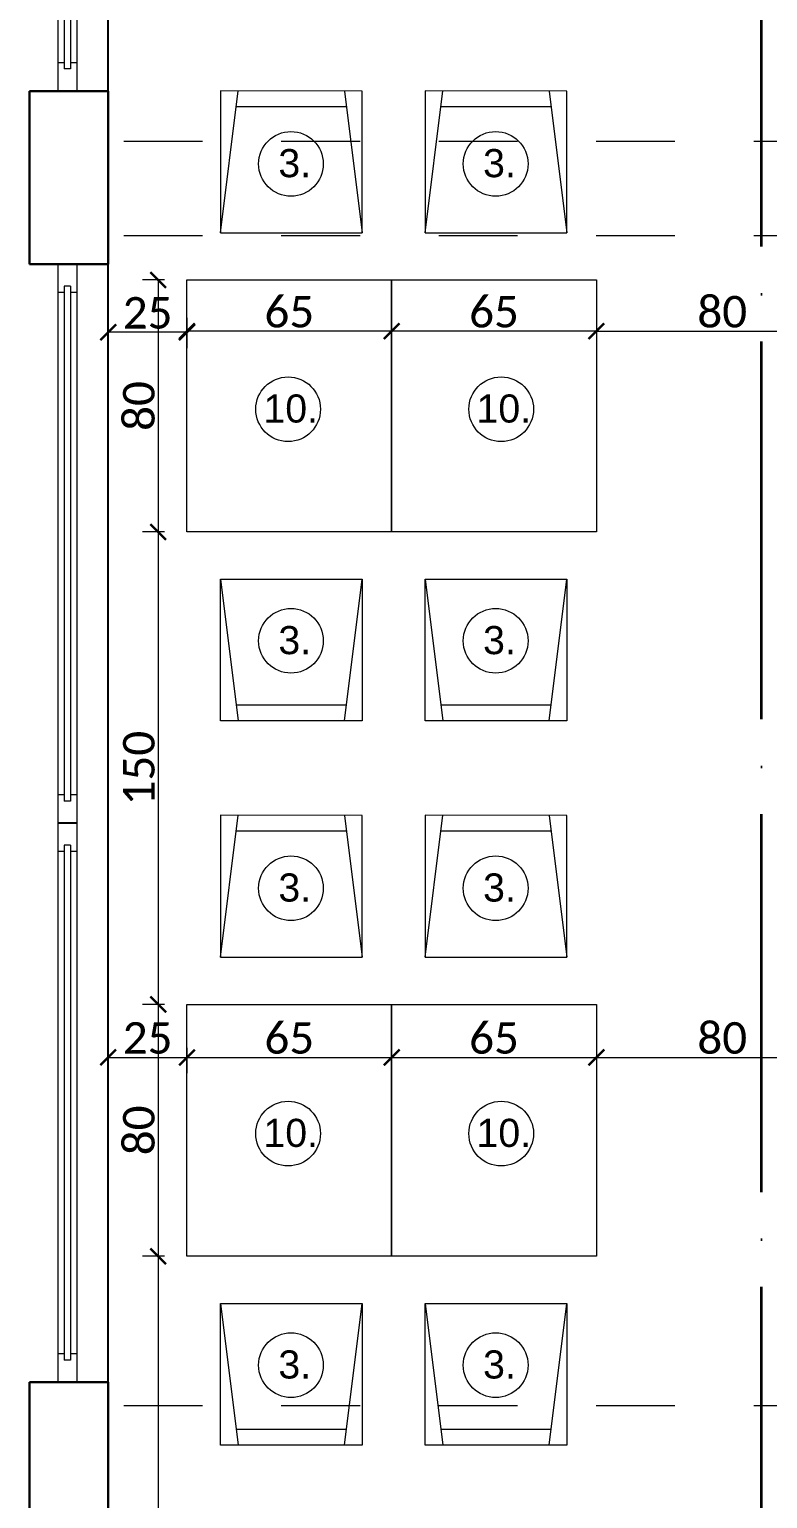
# Model space of a CAD drawing. Header units: centimetres. Extents: x -26724 to 60145, y -23645 to 6771.
# Drawn here: x -20015.1 to -19780.6, y 1411.9 to 1878.5 of the extents above; entities that cross this region are included whole.
import ezdxf

# ---------------------------------------------------------------- set-up
doc = ezdxf.new("R2010")
doc.units = ezdxf.units.CM
doc.linetypes.add('ACAD_ISO04W100', pattern=[30, 24, -3, 0, -3])
doc.linetypes.add('DALEKOVOD_VN', pattern=[5, 2.5, -2.5])
doc.layers.add('3.IZGLED 2', color=7, linetype='Continuous', lineweight=9, true_color=0x4a4a4a)
doc.layers.add('IZGLED 2', color=253, linetype='Continuous', lineweight=9, true_color=0x828282)
for name, color, linetype, lineweight in [('4.KOTE', 88, 'Continuous', 15), ('namestaj', 8, 'Continuous', 9), ('namjestaj', 150, 'Continuous', 5), ('prozori', 140, 'Continuous', 13), ('zid', 7, 'Continuous', 40)]:
    doc.layers.add(name, color=color, linetype=linetype, lineweight=lineweight)
doc.layers.add('pozicije', color=7, linetype='Continuous')
doc.styles.add('0.15', font='arial.ttf', dxfattribs={"height": 0.15})
doc.styles.get("Standard").update_dxf_attribs({"font": 'calibri.ttf'})
doc.dimstyles.new('ja 1 50', dxfattribs={"dimtxt": 10, "dimasz": 5, "dimexe": 5, "dimexo": 5, "dimgap": 1, "dimtad": 1, "dimdec": 0, "dimtxsty": 'Standard', "dimblk": 'ARCHTICK', "dimcen": 2.5, "dimclrd": 256, "dimclrt": 7, "dimadec": 0, "dimazin": 0, "dimtfac": 1, "dimtdec": 0, "dimtix": 1, "dimtmove": 1, "dimatfit": 3, "dimldrblk": 'ARCHTICK', "dimfxl": 10, "dimfxlon": 1, "dimlwd": 0, "dimlwe": 9, "dimarcsym": 0})

# ---------------------------------------------------------------- blocks, each defined once
blk = doc.blocks.new('hzzzzzzz')
at = {"layer": 'namjestaj', "transparency": 33554687}
for p, q in [((620.48, 1677.08, 13.5), (626.13, 1722.08, 13.5)), ((620.5, 1722.08, 13.5), (620.48, 1677.08, 13.5)), ((665.5, 1722.06, 13.5), (620.5, 1722.08, 13.5)), ((620.5, 1722.08, 13.5), (620.5, 1722.08, 13.5)), ((659.88, 1722.06, 13.5), (665.48, 1677.06, 13.5)), ((665.48, 1677.06, 13.5), (665.5, 1722.06, 13.5)), ((660.5, 1717.06, 13.5), (625.5, 1717.08, 13.5)), ((620.48, 1677.08, 13.5), (665.48, 1677.06, 13.5)), ((609.86, 1582.06, 13.5), (609.86, 1662.06, 13.5)), ((609.86, 1662.06, 13.5), (674.86, 1662.06, 13.5)), ((674.86, 1662.06, 13.5), (674.86, 1582.06, 13.5)), ((674.86, 1582.06, 13.5), (609.86, 1582.06, 13.5)), ((609.86, 1582.06, 13.5), (609.86, 1582.06, 13.5)), ((620.48, 1567.04, 13.5), (665.48, 1567.06, 13.5)), ((620.48, 1567.04, 13.5), (626.13, 1522.04, 13.5)), ((620.5, 1522.04, 13.5), (620.48, 1567.04, 13.5)), ((659.88, 1522.06, 13.5), (665.48, 1567.06, 13.5)), ((665.48, 1567.06, 13.5), (665.5, 1522.06, 13.5)), ((660.5, 1527.06, 13.5), (625.5, 1527.04, 13.5)), ((665.5, 1522.06, 13.5), (620.5, 1522.04, 13.5)), ((620.5, 1522.04, 13.5), (620.5, 1522.04, 13.5))]:
    blk.add_line(p, q, dxfattribs=at)
blk = doc.blocks.new('_ArchTick')
at = {"color": 0, "linetype": 'ByBlock', "const_width": 0.15}
blk.add_lwpolyline([(-0.5, -0.5), (0.5, 0.5)], dxfattribs=at)
blk = doc.blocks.new('*D1676')
at = {"layer": '4.KOTE', "color": 0, "lineweight": 9, "transparency": 16777216}
for p, q in [((-19900.03, 1786.92), (-19900.03, 1777.65)), ((-19835.03, 1786.92), (-19835.03, 1777.65))]:
    blk.add_line(p, q, dxfattribs=at)
at = {"layer": '4.KOTE', "lineweight": 0, "transparency": 16777216}
blk.add_line((-19835.03, 1782.65), (-19900.03, 1782.65), dxfattribs=at)
at = {"layer": 'Defpoints', "color": 0, "transparency": 16777216}
for p in [(-19900.03, 1798.89, 27), (-19835.03, 1798.89, 27), (-19900.03, 1782.65)]:
    blk.add_point(p, dxfattribs=at)
at = {"layer": '4.KOTE', "lineweight": 0, "transparency": 16777216, "xscale": 5, "yscale": 5, "zscale": 5, "rotation": 180}
blk.add_blockref('_ArchTick', (-19900.03, 1782.65), dxfattribs=at)
at = {"layer": '4.KOTE', "lineweight": 0, "transparency": 16777216, "xscale": 5, "yscale": 5, "zscale": 5}
blk.add_blockref('_ArchTick', (-19835.03, 1782.65), dxfattribs=at)
at = {"layer": '4.KOTE', "color": 7, "transparency": 16777216, "insert": (-19867.53, 1788.77), "char_height": 10, "attachment_point": 5}
blk.add_mtext('65', dxfattribs=at)
blk = doc.blocks.new('*D1677')
at = {"layer": '4.KOTE', "color": 0, "lineweight": 9, "transparency": 16777216}
for p, q in [((-19965.03, 1786.92), (-19965.03, 1777.65)), ((-19900.03, 1786.92), (-19900.03, 1777.65))]:
    blk.add_line(p, q, dxfattribs=at)
at = {"layer": '4.KOTE', "lineweight": 0, "transparency": 16777216}
blk.add_line((-19900.03, 1782.65), (-19965.03, 1782.65), dxfattribs=at)
at = {"layer": 'Defpoints', "color": 0, "transparency": 16777216}
for p in [(-19965.03, 1798.89, 27), (-19900.03, 1798.89, 27), (-19965.03, 1782.65)]:
    blk.add_point(p, dxfattribs=at)
at = {"layer": '4.KOTE', "lineweight": 0, "transparency": 16777216, "xscale": 5, "yscale": 5, "zscale": 5, "rotation": 180}
blk.add_blockref('_ArchTick', (-19965.03, 1782.65), dxfattribs=at)
at = {"layer": '4.KOTE', "lineweight": 0, "transparency": 16777216, "xscale": 5, "yscale": 5, "zscale": 5}
blk.add_blockref('_ArchTick', (-19900.03, 1782.65), dxfattribs=at)
at = {"layer": '4.KOTE', "color": 7, "transparency": 16777216, "insert": (-19932.53, 1788.77), "char_height": 10, "attachment_point": 5}
blk.add_mtext('65', dxfattribs=at)
blk = doc.blocks.new('*D1678')
at = {"layer": '4.KOTE', "color": 0, "lineweight": 9, "transparency": 16777216}
for p, q in [((-19972.2, 1798.89), (-19979.15, 1798.89)), ((-19972.2, 1718.89), (-19979.15, 1718.89))]:
    blk.add_line(p, q, dxfattribs=at)
at = {"layer": '4.KOTE', "lineweight": 0, "transparency": 16777216}
blk.add_line((-19974.15, 1798.89), (-19974.15, 1718.89), dxfattribs=at)
at = {"layer": 'Defpoints', "color": 0, "transparency": 16777216}
for p in [(-19965.03, 1798.89, 27), (-19974.15, 1718.89), (-19965.03, 1718.89, 27)]:
    blk.add_point(p, dxfattribs=at)
at = {"layer": '4.KOTE', "lineweight": 0, "transparency": 16777216, "xscale": 5, "yscale": 5, "zscale": 5}
for p, rotation in [((-19974.15, 1798.89), 90), ((-19974.15, 1718.89), 270)]:
    blk.add_blockref('_ArchTick', p, dxfattribs=dict(at, rotation=rotation))
at = {"layer": '4.KOTE', "color": 7, "transparency": 16777216, "insert": (-19980.28, 1758.89), "char_height": 10, "attachment_point": 5, "rotation": 90}
blk.add_mtext('80', dxfattribs=at)
blk = doc.blocks.new('*D1679')
at = {"layer": '4.KOTE', "color": 0, "lineweight": 9, "transparency": 16777216}
for p, q in [((-19990.03, 1790.01), (-19990.03, 1777.28)), ((-19965.03, 1786.66), (-19965.03, 1777.28))]:
    blk.add_line(p, q, dxfattribs=at)
at = {"layer": '4.KOTE', "lineweight": 0, "transparency": 16777216}
blk.add_line((-19965.03, 1782.28), (-19990.03, 1782.28), dxfattribs=at)
at = {"layer": 'Defpoints', "color": 0, "transparency": 16777216}
for p in [(-19990.03, 1798.89, 13.5), (-19965.03, 1798.89, 27), (-19990.03, 1782.28)]:
    blk.add_point(p, dxfattribs=at)
at = {"layer": '4.KOTE', "lineweight": 0, "transparency": 16777216, "xscale": 5, "yscale": 5, "zscale": 5, "rotation": 180}
blk.add_blockref('_ArchTick', (-19990.03, 1782.28), dxfattribs=at)
at = {"layer": '4.KOTE', "lineweight": 0, "transparency": 16777216, "xscale": 5, "yscale": 5, "zscale": 5}
blk.add_blockref('_ArchTick', (-19965.03, 1782.28), dxfattribs=at)
at = {"layer": '4.KOTE', "color": 7, "transparency": 16777216, "insert": (-19977.53, 1788.41), "char_height": 10, "attachment_point": 5}
blk.add_mtext('25', dxfattribs=at)
blk = doc.blocks.new('*D1680')
at = {"layer": '4.KOTE', "color": 0, "lineweight": 9, "transparency": 16777216}
for p, q in [((-19835.03, 1786.92), (-19835.03, 1777.65)), ((-19755.07, 1790.31), (-19755.07, 1777.65))]:
    blk.add_line(p, q, dxfattribs=at)
at = {"layer": '4.KOTE', "lineweight": 0, "transparency": 16777216}
blk.add_line((-19835.03, 1782.65), (-19755.07, 1782.65), dxfattribs=at)
at = {"layer": 'Defpoints', "color": 0, "transparency": 16777216}
for p in [(-19835.03, 1798.89, 27), (-19755.07, 1798.89, 13.5), (-19755.07, 1782.65)]:
    blk.add_point(p, dxfattribs=at)
at = {"layer": '4.KOTE', "lineweight": 0, "transparency": 16777216, "xscale": 5, "yscale": 5, "zscale": 5, "rotation": 180}
blk.add_blockref('_ArchTick', (-19835.03, 1782.65), dxfattribs=at)
at = {"layer": '4.KOTE', "lineweight": 0, "transparency": 16777216, "xscale": 5, "yscale": 5, "zscale": 5}
blk.add_blockref('_ArchTick', (-19755.07, 1782.65), dxfattribs=at)
at = {"layer": '4.KOTE', "color": 7, "transparency": 16777216, "insert": (-19795.05, 1788.77), "char_height": 10, "attachment_point": 5}
blk.add_mtext('80', dxfattribs=at)
blk = doc.blocks.new('*D1687')
at = {"layer": '4.KOTE', "color": 0, "lineweight": 9, "transparency": 16777216}
for p, q in [((-19972.2, 1718.89), (-19979.15, 1718.89)), ((-19972.2, 1568.89), (-19979.15, 1568.89))]:
    blk.add_line(p, q, dxfattribs=at)
at = {"layer": '4.KOTE', "lineweight": 0, "transparency": 16777216}
blk.add_line((-19974.15, 1718.89), (-19974.15, 1568.89), dxfattribs=at)
at = {"layer": 'Defpoints', "color": 0, "transparency": 16777216}
for p in [(-19965.03, 1718.89, 27), (-19974.15, 1568.89), (-19965.03, 1568.89, 27)]:
    blk.add_point(p, dxfattribs=at)
at = {"layer": '4.KOTE', "lineweight": 0, "transparency": 16777216, "xscale": 5, "yscale": 5, "zscale": 5}
for p, rotation in [((-19974.15, 1718.89), 90), ((-19974.15, 1568.89), 270)]:
    blk.add_blockref('_ArchTick', p, dxfattribs=dict(at, rotation=rotation))
at = {"layer": '4.KOTE', "color": 7, "transparency": 16777216, "insert": (-19980.28, 1643.89), "char_height": 10, "attachment_point": 5, "rotation": 90}
blk.add_mtext('150', dxfattribs=at)
blk = doc.blocks.new('*D1688')
at = {"layer": '4.KOTE', "color": 0, "lineweight": 9, "transparency": 16777216}
for p, q in [((-19972.2, 1568.89), (-19979.15, 1568.89)), ((-19972.2, 1488.89), (-19979.15, 1488.89))]:
    blk.add_line(p, q, dxfattribs=at)
at = {"layer": '4.KOTE', "lineweight": 0, "transparency": 16777216}
blk.add_line((-19974.15, 1568.89), (-19974.15, 1488.89), dxfattribs=at)
at = {"layer": 'Defpoints', "color": 0, "transparency": 16777216}
for p in [(-19965.03, 1568.89, 27), (-19974.15, 1488.89), (-19965.03, 1488.89, 27)]:
    blk.add_point(p, dxfattribs=at)
at = {"layer": '4.KOTE', "lineweight": 0, "transparency": 16777216, "xscale": 5, "yscale": 5, "zscale": 5}
for p, rotation in [((-19974.15, 1568.89), 90), ((-19974.15, 1488.89), 270)]:
    blk.add_blockref('_ArchTick', p, dxfattribs=dict(at, rotation=rotation))
at = {"layer": '4.KOTE', "color": 7, "transparency": 16777216, "insert": (-19980.28, 1528.89), "char_height": 10, "attachment_point": 5, "rotation": 90}
blk.add_mtext('80', dxfattribs=at)
blk = doc.blocks.new('*D1689')
at = {"layer": '4.KOTE', "color": 0, "lineweight": 9, "transparency": 16777216}
for p, q in [((-19972.2, 1488.89), (-19979.15, 1488.89)), ((-19972.2, 1248.89), (-19979.15, 1248.89))]:
    blk.add_line(p, q, dxfattribs=at)
at = {"layer": '4.KOTE', "lineweight": 0, "transparency": 16777216}
blk.add_line((-19974.15, 1488.89), (-19974.15, 1248.89), dxfattribs=at)
at = {"layer": 'Defpoints', "color": 0, "transparency": 16777216}
for p in [(-19965.03, 1488.89, 27), (-19974.15, 1248.89), (-19965.03, 1248.89, 27)]:
    blk.add_point(p, dxfattribs=at)
at = {"layer": '4.KOTE', "lineweight": 0, "transparency": 16777216, "xscale": 5, "yscale": 5, "zscale": 5}
for p, rotation in [((-19974.15, 1488.89), 90), ((-19974.15, 1248.89), 270)]:
    blk.add_blockref('_ArchTick', p, dxfattribs=dict(at, rotation=rotation))
at = {"layer": '4.KOTE', "color": 7, "transparency": 16777216, "insert": (-19980.28, 1368.89), "char_height": 10, "attachment_point": 5, "rotation": 90}
blk.add_mtext('240', dxfattribs=at)
blk = doc.blocks.new('*D1692')
at = {"layer": '4.KOTE', "color": 0, "lineweight": 9, "transparency": 16777216}
for p, q in [((-19990.03, 1558.81), (-19990.03, 1547.05)), ((-19965.03, 1555.06), (-19965.03, 1547.05))]:
    blk.add_line(p, q, dxfattribs=at)
at = {"layer": '4.KOTE', "lineweight": 0, "transparency": 16777216}
blk.add_line((-19990.03, 1552.05), (-19965.03, 1552.05), dxfattribs=at)
at = {"layer": 'Defpoints', "color": 0, "transparency": 16777216}
for p in [(-19990.03, 1564.11, 13.5), (-19965.03, 1564.11, 27), (-19965.03, 1552.05)]:
    blk.add_point(p, dxfattribs=at)
at = {"layer": '4.KOTE', "lineweight": 0, "transparency": 16777216, "xscale": 5, "yscale": 5, "zscale": 5, "rotation": 180}
blk.add_blockref('_ArchTick', (-19990.03, 1552.05), dxfattribs=at)
at = {"layer": '4.KOTE', "lineweight": 0, "transparency": 16777216, "xscale": 5, "yscale": 5, "zscale": 5}
blk.add_blockref('_ArchTick', (-19965.03, 1552.05), dxfattribs=at)
at = {"layer": '4.KOTE', "color": 7, "transparency": 16777216, "insert": (-19977.53, 1558.17), "char_height": 10, "attachment_point": 5}
blk.add_mtext('25', dxfattribs=at)
blk = doc.blocks.new('*D1693')
at = {"layer": '4.KOTE', "color": 0, "lineweight": 9, "transparency": 16777216}
for p, q in [((-19965.03, 1555.06), (-19965.03, 1547.05)), ((-19900.03, 1549.78), (-19900.03, 1547.05))]:
    blk.add_line(p, q, dxfattribs=at)
at = {"layer": '4.KOTE', "lineweight": 0, "transparency": 16777216}
blk.add_line((-19965.03, 1552.05), (-19900.03, 1552.05), dxfattribs=at)
at = {"layer": 'Defpoints', "color": 0, "transparency": 16777216}
for p in [(-19965.03, 1564.11, 27), (-19900.03, 1552.05, 27), (-19900.03, 1552.05)]:
    blk.add_point(p, dxfattribs=at)
at = {"layer": '4.KOTE', "lineweight": 0, "transparency": 16777216, "xscale": 5, "yscale": 5, "zscale": 5, "rotation": 180}
blk.add_blockref('_ArchTick', (-19965.03, 1552.05), dxfattribs=at)
at = {"layer": '4.KOTE', "lineweight": 0, "transparency": 16777216, "xscale": 5, "yscale": 5, "zscale": 5}
blk.add_blockref('_ArchTick', (-19900.03, 1552.05), dxfattribs=at)
at = {"layer": '4.KOTE', "color": 7, "transparency": 16777216, "insert": (-19932.53, 1558.17), "char_height": 10, "attachment_point": 5}
blk.add_mtext('65', dxfattribs=at)
blk = doc.blocks.new('*D1694')
at = {"layer": '4.KOTE', "color": 0, "lineweight": 9, "transparency": 16777216}
for p, q in [((-19835.03, 1554.92), (-19835.03, 1547.05)), ((-19900.03, 1549.78), (-19900.03, 1547.05))]:
    blk.add_line(p, q, dxfattribs=at)
at = {"layer": '4.KOTE', "lineweight": 0, "transparency": 16777216}
blk.add_line((-19900.03, 1552.05), (-19835.03, 1552.05), dxfattribs=at)
at = {"layer": 'Defpoints', "color": 0, "transparency": 16777216}
for p in [(-19835.03, 1563.68, 27), (-19900.03, 1552.05, 27), (-19835.03, 1552.05)]:
    blk.add_point(p, dxfattribs=at)
at = {"layer": '4.KOTE', "lineweight": 0, "transparency": 16777216, "xscale": 5, "yscale": 5, "zscale": 5, "rotation": 180}
blk.add_blockref('_ArchTick', (-19900.03, 1552.05), dxfattribs=at)
at = {"layer": '4.KOTE', "lineweight": 0, "transparency": 16777216, "xscale": 5, "yscale": 5, "zscale": 5}
blk.add_blockref('_ArchTick', (-19835.03, 1552.05), dxfattribs=at)
at = {"layer": '4.KOTE', "color": 7, "transparency": 16777216, "insert": (-19867.53, 1558.17), "char_height": 10, "attachment_point": 5}
blk.add_mtext('65', dxfattribs=at)
blk = doc.blocks.new('*D1695')
at = {"layer": '4.KOTE', "color": 0, "lineweight": 9, "transparency": 16777216}
for p, q in [((-19835.03, 1554.92), (-19835.03, 1547.05)), ((-19755.07, 1550.31), (-19755.07, 1547.05))]:
    blk.add_line(p, q, dxfattribs=at)
at = {"layer": '4.KOTE', "lineweight": 0, "transparency": 16777216}
blk.add_line((-19835.03, 1552.05), (-19755.07, 1552.05), dxfattribs=at)
at = {"layer": 'Defpoints', "color": 0, "transparency": 16777216}
for p in [(-19835.03, 1563.68, 27), (-19755.07, 1552.05, 13.5), (-19755.07, 1552.05)]:
    blk.add_point(p, dxfattribs=at)
at = {"layer": '4.KOTE', "lineweight": 0, "transparency": 16777216, "xscale": 5, "yscale": 5, "zscale": 5, "rotation": 180}
blk.add_blockref('_ArchTick', (-19835.03, 1552.05), dxfattribs=at)
at = {"layer": '4.KOTE', "lineweight": 0, "transparency": 16777216, "xscale": 5, "yscale": 5, "zscale": 5}
blk.add_blockref('_ArchTick', (-19755.07, 1552.05), dxfattribs=at)
at = {"layer": '4.KOTE', "color": 7, "transparency": 16777216, "insert": (-19795.05, 1558.17), "char_height": 10, "attachment_point": 5}
blk.add_mtext('80', dxfattribs=at)

msp = doc.modelspace()

# ---------------------------------------------------------------- linework, layer by layer
at = {"layer": '3.IZGLED 2', "color": 32, "linetype": 'DALEKOVOD_VN', "ltscale": 10, "true_color": 0xcd6928}
for p, q in [((-19310.07, 1842.89, 13.5), (-19990.05, 1842.89, 13.5)), ((-19310.07, 1812.89, 13.5), (-19990.05, 1812.89, 13.5)), ((-19310.07, 1441.39, 13.5), (-19990.03, 1441.39, 13.5))]:
    msp.add_line(p, q, dxfattribs=at)
at = {"layer": 'IZGLED 2', "color": 32, "linetype": 'ACAD_ISO04W100', "lineweight": 35, "ltscale": 5}
msp.add_line((-19782.61, 458.59), (-19782.61, 2532.2), dxfattribs=at)
at = {"layer": 'IZGLED 2', "lineweight": 25, "ltscale": 12}
for p, q in [((-19990.05, 1858.89, 13.5), (-19990.07, 2213.89, 13.5)), ((-19990.03, 1448.89, 13.5), (-19990.03, 1803.89, 13.5))]:
    msp.add_line(p, q, dxfattribs=at)
at = {"layer": 'namestaj'}
for centre in [(-19932, 1835.76, -27), (-19867, 1835.76, -27), (-19932.91, 1757.85, -27), (-19865.25, 1757.85, -27), (-19932, 1684.32, -27), (-19867, 1684.32, -27), (-19932, 1605.76, -27), (-19867, 1605.76, -27), (-19932.91, 1527.85, -27), (-19865.25, 1527.85, -27), (-19932, 1454.32, -27), (-19867, 1454.32, -27)]:
    msp.add_circle(centre, 10.27, dxfattribs=at)
at = {"layer": 'prozori'}
for p, q in [((-20006.05, 2213.89, 13.5), (-20006.05, 1858.89, 13.5)), ((-20000.05, 2213.89, 13.5), (-20000.05, 1858.89, 13.5)), ((-20004.05, 2206.89, 13.5), (-20004.05, 1865.89, 13.5)), ((-20002.05, 2206.89, 13.5), (-20002.05, 1865.89, 13.5)), ((-20004.05, 1867.89, 13.5), (-20006.05, 1867.89, 13.5)), ((-20000.05, 1867.89, 13.5), (-20002.05, 1867.89, 13.5)), ((-20002.05, 1865.89, 13.5), (-20004.05, 1865.89, 13.5)), ((-20006.05, 1803.89, 13.5), (-20006.05, 1448.89, 13.5)), ((-20000.05, 1803.89, 13.5), (-20000.05, 1448.89, 13.5)), ((-20004.05, 1796.89, 13.5), (-20004.05, 1633.39, 13.5)), ((-20002.05, 1796.89, 13.5), (-20004.05, 1796.89, 13.5)), ((-20002.05, 1796.89, 13.5), (-20002.05, 1633.39, 13.5)), ((-20004.05, 1794.89, 13.5), (-20006.05, 1794.89, 13.5)), ((-20000.05, 1794.89, 13.5), (-20002.05, 1794.89, 13.5)), ((-20004.05, 1635.39, 13.5), (-20006.05, 1635.39, 13.5)), ((-20002.05, 1633.39, 13.5), (-20004.05, 1633.39, 13.5)), ((-20000.05, 1635.39, 13.5), (-20002.05, 1635.39, 13.5)), ((-20004.05, 1619.39, 13.5), (-20004.05, 1455.89, 13.5)), ((-20002.05, 1619.39, 13.5), (-20004.05, 1619.39, 13.5)), ((-20002.05, 1619.39, 13.5), (-20002.05, 1455.89, 13.5)), ((-20004.05, 1617.39, 13.5), (-20006.05, 1617.39, 13.5)), ((-20000.05, 1617.39, 13.5), (-20002.05, 1617.39, 13.5)), ((-20004.05, 1457.89, 13.5), (-20006.05, 1457.89, 13.5)), ((-20002.05, 1455.89, 13.5), (-20004.05, 1455.89, 13.5)), ((-20000.05, 1457.89, 13.5), (-20002.05, 1457.89, 13.5))]:
    msp.add_line(p, q, dxfattribs=at)
at = {"layer": 'prozori', "lineweight": 25, "ltscale": 12}
msp.add_line((-20000.05, 1626.39, 13.5), (-20006.05, 1626.39, 13.5), dxfattribs=at)
at = {"layer": 'zid', "lineweight": 30}
for p, q in [((-20015.07, 1858.89, 13.5), (-20015.07, 1803.89, 13.5)), ((-20015.07, 1858.89, 13.5), (-19990.05, 1858.89, 13.5)), ((-19990.05, 1803.89, 13.5), (-19990.05, 1858.89, 13.5)), ((-20015.07, 1803.89, 13.5), (-19990.05, 1803.89, 13.5)), ((-20015.07, 1448.89, 13.5), (-20015.07, 1393.89, 13.5)), ((-20015.07, 1448.89, 13.5), (-19990.03, 1448.89, 13.5)), ((-19990.03, 1393.89, 13.5), (-19990.03, 1448.89, 13.5))]:
    msp.add_line(p, q, dxfattribs=at)

# ---------------------------------------------------------------- block references
for p in [(-20574.89, 136.83, 13.5), (-20509.89, 136.83, 13.5), (-20574.89, -93.17, 13.5), (-20509.89, -93.17, 13.5)]:
    msp.add_blockref('hzzzzzzz', p)

# ---------------------------------------------------------------- texts
at = {"layer": 'pozicije', "style": '0.15'}
for s, p in [('3.', (-19936, 1831.53, -27)), ('3.', (-19871, 1831.53, -27)), ('10.', (-19940.75, 1753.62, -27)), ('10.', (-19873.09, 1753.62, -27)), ('3.', (-19936, 1680.08, -27)), ('3.', (-19871, 1680.08, -27)), ('3.', (-19936, 1601.53, -27)), ('3.', (-19871, 1601.53, -27)), ('10.', (-19940.75, 1523.62, -27)), ('10.', (-19873.09, 1523.62, -27)), ('3.', (-19936, 1450.08, -27)), ('3.', (-19871, 1450.08, -27))]:
    msp.add_text(s, height=8.93, dxfattribs=at).set_placement(p)

# ---------------------------------------------------------------- dimensions: what is measured, and where the dimension line sits
at = {"layer": '4.KOTE'}
for base, p1, p2, picture, middle in [((-19974.15, 1718.89), (-19965.03, 1798.89, 27), (-19965.03, 1718.89, 27), '*D1678', (-19980.28, 1758.89)), ((-19974.15, 1568.89), (-19965.03, 1718.89, 27), (-19965.03, 1568.89, 27), '*D1687', (-19980.28, 1643.89)), ((-19974.15, 1488.89), (-19965.03, 1568.89, 27), (-19965.03, 1488.89, 27), '*D1688', (-19980.28, 1528.89)), ((-19974.15, 1248.89), (-19965.03, 1488.89, 27), (-19965.03, 1248.89, 27), '*D1689', (-19980.28, 1368.89))]:
    dim = msp.add_linear_dim(base=base, p1=p1, p2=p2, angle=90, dimstyle='ja 1 50', dxfattribs=at)
    dim.commit()
    dim.dimension.update_dxf_attribs({"geometry": picture, "text_midpoint": middle})
for base, p1, p2, picture, middle in [((-19990.03, 1782.28), (-19965.03, 1798.89, 27), (-19990.03, 1798.89, 13.5), '*D1679', (-19977.53, 1788.41)), ((-19965.03, 1782.65), (-19900.03, 1798.89, 27), (-19965.03, 1798.89, 27), '*D1677', (-19932.53, 1788.77)), ((-19900.03, 1782.65), (-19835.03, 1798.89, 27), (-19900.03, 1798.89, 27), '*D1676', (-19867.53, 1788.77)), ((-19755.07, 1782.65), (-19835.03, 1798.89, 27), (-19755.07, 1798.89, 13.5), '*D1680', (-19795.05, 1788.77)), ((-19965.03, 1552.05), (-19990.03, 1564.11, 13.5), (-19965.03, 1564.11, 27), '*D1692', (-19977.53, 1558.17)), ((-19900.03, 1552.05), (-19965.03, 1564.11, 27), (-19900.03, 1552.05, 27), '*D1693', (-19932.53, 1558.17)), ((-19835.03, 1552.05), (-19900.03, 1552.05, 27), (-19835.03, 1563.68, 27), '*D1694', (-19867.53, 1558.17)), ((-19755.07, 1552.05), (-19835.03, 1563.68, 27), (-19755.07, 1552.05, 13.5), '*D1695', (-19795.05, 1558.17))]:
    dim = msp.add_linear_dim(base=base, p1=p1, p2=p2, dimstyle='ja 1 50', dxfattribs=at)
    dim.commit()
    dim.dimension.update_dxf_attribs({"geometry": picture, "text_midpoint": middle})

doc.saveas('drawing.dxf')
